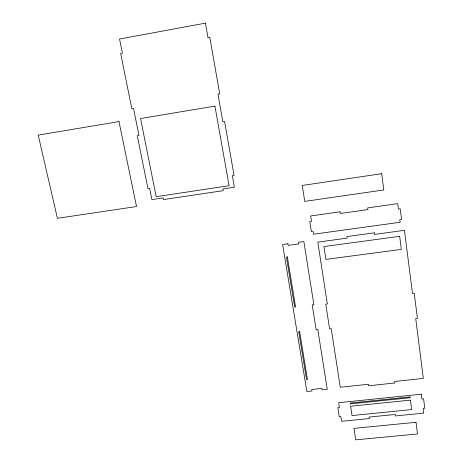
<?xml version="1.0" encoding="UTF-8"?>
<svg xmlns="http://www.w3.org/2000/svg" width="463" height="463" viewBox="0 0 463 463"><rect width="100%" height="100%" fill="white"/><g stroke="black" fill="none" stroke-linecap="round" stroke-linejoin="round"><path stroke-width="0.69" d="M205.439 23.15L119.547 39.014L122.388 53.129L120.664 53.442L131.839 108.764L133.541 108.481L138.981 135.509L137.291 135.781L147.952 188.568L149.618 188.314L151.893 199.588L163.045 197.915L163.375 199.599L223.195 190.663L222.888 188.95L234.376 187.231L232.345 175.72L234.075 175.46L224.584 121.497L222.836 121.781L217.963 94.168L219.728 93.867L209.774 37.26L207.985 37.584L205.439 23.15M118.979 121.59L38.215 135.103L57.412 218.304L136.516 206.533L118.979 121.59M214.925 106.102L140.561 118.534L156.187 196.677L229.087 185.727L214.925 106.102M381.68 173.7L302.246 185.46L304.735 201.393L383.827 189.946L381.68 173.7M340.05 211.805L310.679 215.966L311.501 221.291L309.793 221.534L311.385 231.766L313.092 231.529L313.509 234.22L400.13 222.275L399.777 219.531L401.543 219.288L400.206 208.825L398.435 209.073L397.734 203.633L367.674 207.893L367.906 209.583L340.293 213.484L340.05 211.805M287.911 243.746L282.621 244.47L306.865 391.519L311.952 390.98L311.709 389.487L321.912 388.399L322.15 389.892L327.272 389.354L317.786 329.482L316.136 329.679L312.195 304.897L313.862 304.695L303.867 241.564L298.537 242.294L298.797 243.926L288.177 245.373L287.911 243.746M374.249 232.837L346.966 236.558L347.192 238.121L317.803 242.126L327.341 303.959L325.755 304.156L329.575 328.828L331.236 328.632L340.276 387.247L368.409 384.255L368.629 385.766L394.8 382.994L394.592 381.477L423.35 378.416L415.716 318.642L417.435 318.434L414.229 293.241L412.498 293.455L404.43 230.331L374.463 234.411L374.249 232.837M399.667 236.327L323.955 246.553L325.917 259.396L401.357 249.401L399.667 236.327M287.361 256.89L286.441 257.011L294.682 307.148L295.591 307.038L287.361 256.89M299.613 331.549L298.704 331.658L306.581 379.579L307.478 379.486L299.613 331.549M421.284 394.192L338.702 402.712L339.437 407.463L337.816 407.625L339.24 416.758L340.855 416.596L341.59 421.301L369.324 418.546L369.104 417.07L395.182 414.472L395.39 415.959L423.732 413.141L423.113 408.343L424.785 408.175L423.587 398.863L421.909 399.031L421.284 394.192M409.963 396.924L350.132 403.076L350.254 403.898L410.079 397.752L409.963 396.924M410.392 400.125L350.613 406.236L352.025 415.56L411.648 409.576L410.392 400.125M415.988 422.308L353.975 428.368L355.717 439.85L417.522 433.958L415.988 422.308"/></g></svg>
